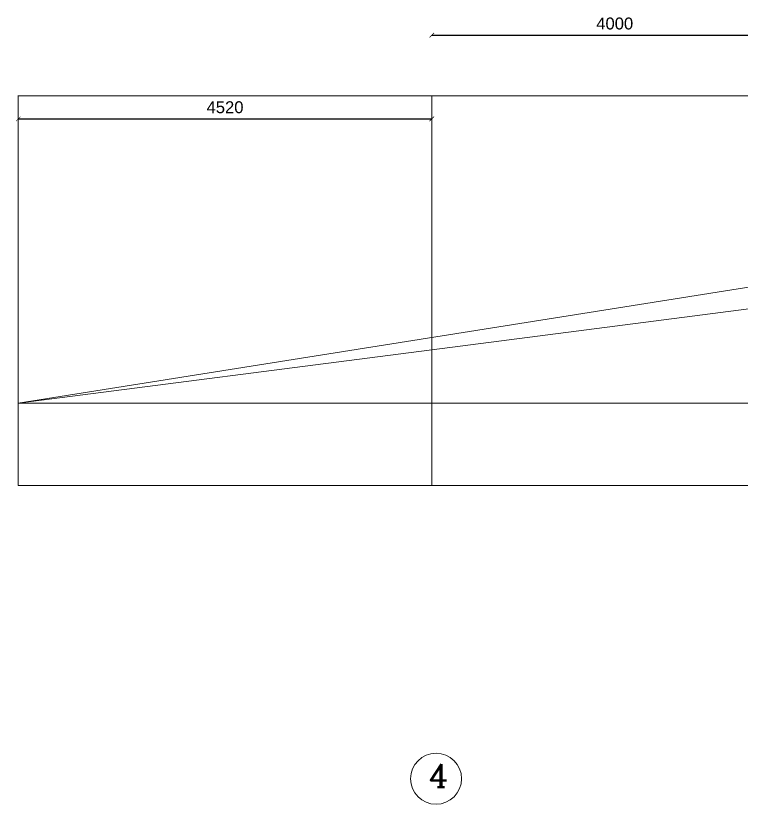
# Model space of a CAD drawing. Header units: inches. Extents: x -26151 to 62940, y -10194 to 246332.
# Drawn here: x -19041 to -18248, y 122076 to 122937 of the extents above; entities that cross this region are included whole.
import ezdxf

# ---------------------------------------------------------------- set-up
doc = ezdxf.new("R2010")
doc.units = ezdxf.units.IN
doc.header["$LTSCALE"] = 0.7
doc.header["$MEASUREMENT"] = 0
doc.layers.get('0').update_dxf_attribs({"lineweight": 13})
doc.layers.get('Defpoints').update_dxf_attribs({"lineweight": 5})
doc.layers.add('hach', color=9, linetype='Continuous', lineweight=9)
doc.layers.add('TEXT', color=3, linetype='Continuous', lineweight=25)
doc.styles.add('GENERATED_STYLE_4', font='verdanai.ttf')
doc.styles.get("Standard").update_dxf_attribs({"font": 'arial.ttf', "height": 13})
doc.dimstyles.get("Standard").update_dxf_attribs({"dimtxt": 13, "dimasz": 5, "dimexe": 0.18, "dimexo": 0.0625, "dimgap": 6, "dimtad": 1, "dimdec": 0, "dimlfac": 10, "dimzin": 0, "dimdsep": 46, "dimtxsty": 'Standard', "dimblk": 'ARCHTICK', "dimcen": 0.09, "dimse1": 1, "dimse2": 1, "dimclrd": 1, "dimclre": 7, "dimclrt": 3, "dimadec": 0, "dimazin": 0, "dimtfac": 1, "dimtdec": 0, "dimtix": 1, "dimtofl": 0, "dimtmove": 0, "dimatfit": 3, "dimldrblk": 'ARCHTICK', "dimfxl": 0, "dimtolj": 1, "dimtzin": 0, "dimarcsym": 0})

# ---------------------------------------------------------------- blocks, each defined once
blk = doc.blocks.new('_ArchTick')
at = {"color": 0, "linetype": 'ByBlock', "lineweight": 0, "const_width": 0.15}
blk.add_lwpolyline([(-0.5, -0.5), (0.5, 0.5)], dxfattribs=at)
blk = doc.blocks.new('*D1725')
at = {"layer": 'Defpoints', "color": 0, "linetype": 'ByBlock', "lineweight": 30, "transparency": 16777216}
for p in [(-18585.98, 122824.7), (-19037.98, 122424.07), (-18585.98, 122424.07)]:
    blk.add_point(p, dxfattribs=at)
at = {"layer": 'hach', "color": 1, "linetype": 'ByBlock', "lineweight": -2, "transparency": 16777216}
blk.add_line((-19037.98, 122824.7), (-18585.98, 122824.7), dxfattribs=at)
at = {"layer": 'hach', "color": 1, "linetype": 'ByBlock', "lineweight": -2, "transparency": 16777216, "xscale": 5, "yscale": 5, "zscale": 5, "rotation": 180}
blk.add_blockref('_ArchTick', (-19037.98, 122824.7), dxfattribs=at)
at = {"layer": 'hach', "color": 1, "linetype": 'ByBlock', "lineweight": -2, "transparency": 16777216, "xscale": 5, "yscale": 5, "zscale": 5}
blk.add_blockref('_ArchTick', (-18585.98, 122824.7), dxfattribs=at)
at = {"layer": 'hach', "color": 3, "linetype": 'ByBlock', "transparency": 16777216, "insert": (-18811.98, 122837.34), "char_height": 13, "attachment_point": 5}
blk.add_mtext('\\A1;4520', dxfattribs=at)
blk = doc.blocks.new('*D1726')
at = {"layer": 'Defpoints', "color": 0, "linetype": 'ByBlock', "lineweight": 30, "transparency": 16777216}
for p in [(-18185.98, 122916.2), (-18585.98, 122514.07), (-18185.98, 122424.07)]:
    blk.add_point(p, dxfattribs=at)
at = {"layer": 'hach', "color": 1, "linetype": 'ByBlock', "lineweight": -2, "transparency": 16777216}
blk.add_line((-18585.98, 122916.2), (-18185.98, 122916.2), dxfattribs=at)
at = {"layer": 'hach', "color": 1, "linetype": 'ByBlock', "lineweight": -2, "transparency": 16777216, "xscale": 5, "yscale": 5, "zscale": 5, "rotation": 180}
blk.add_blockref('_ArchTick', (-18585.98, 122916.2), dxfattribs=at)
at = {"layer": 'hach', "color": 1, "linetype": 'ByBlock', "lineweight": -2, "transparency": 16777216, "xscale": 5, "yscale": 5, "zscale": 5}
blk.add_blockref('_ArchTick', (-18185.98, 122916.2), dxfattribs=at)
at = {"layer": 'hach', "color": 3, "linetype": 'ByBlock', "transparency": 16777216, "insert": (-18385.98, 122928.84), "char_height": 13, "attachment_point": 5}
blk.add_mtext('\\A1;4000', dxfattribs=at)

msp = doc.modelspace()

# ---------------------------------------------------------------- linework, layer by layer
at = {"lineweight": 20}
msp.add_ellipse((-18581.27, 122103.6), major_axis=(-0.02, 27.86), ratio=1, start_param=4.711847, end_param=10.995032, dxfattribs=at)
at = {"layer": 'hach', "color": 4, "linetype": 'ByBlock'}
for p, q in [((-19037.98, 122514.07), (-19037.98, 122850.07)), ((-19037.98, 122424.07), (-19037.98, 122850.07)), ((-19037.98, 122850.05), (-16448.98, 122850.05)), ((-18585.98, 122424.07), (-18585.98, 122850.07)), ((-19037.98, 122514.07), (-16448.98, 122514.07)), ((-19037.98, 122424.07), (-16448.98, 122424.07))]:
    msp.add_line(p, q, dxfattribs=at)
at = {"layer": 'hach', "color": 2, "linetype": 'ByBlock'}
msp.add_line((-19037.98, 122514.07), (-16918.48, 122850.05), dxfattribs=at)
at = {"layer": 'hach', "color": 1, "linetype": 'ByBlock'}
msp.add_lwpolyline([(-19037.98, 122514.07), (-18585.98, 122572.38), (-18185.98, 122623.98), (-17810.98, 122672.36), (-17435.98, 122720.73), (-16900.98, 122789.75), (-16448.98, 122850.05)], dxfattribs=at)

# ---------------------------------------------------------------- texts
at = {"layer": 'TEXT', "insert": (-18589.18, 122119.54), "char_height": 25, "attachment_point": 1, "style": 'GENERATED_STYLE_4'}
msp.add_mtext('{\\Fromanc|c0;4}', dxfattribs=at)

# ---------------------------------------------------------------- dimensions: what is measured, and where the dimension line sits
at = {"layer": 'hach', "color": 4, "linetype": 'ByBlock'}
for base, p1, p2, picture, middle in [((-18185.98, 122916.2), (-18585.98, 122514.07), (-18185.98, 122424.07), '*D1726', (-18385.98, 122928.84)), ((-18585.98, 122824.7), (-19037.98, 122424.07), (-18585.98, 122424.07), '*D1725', (-18811.98, 122837.34))]:
    dim = msp.add_linear_dim(base=base, p1=p1, p2=p2, dimstyle='Standard', dxfattribs=at)
    dim.commit()
    dim.dimension.update_dxf_attribs({"geometry": picture, "text_midpoint": middle})

doc.saveas('drawing.dxf')
